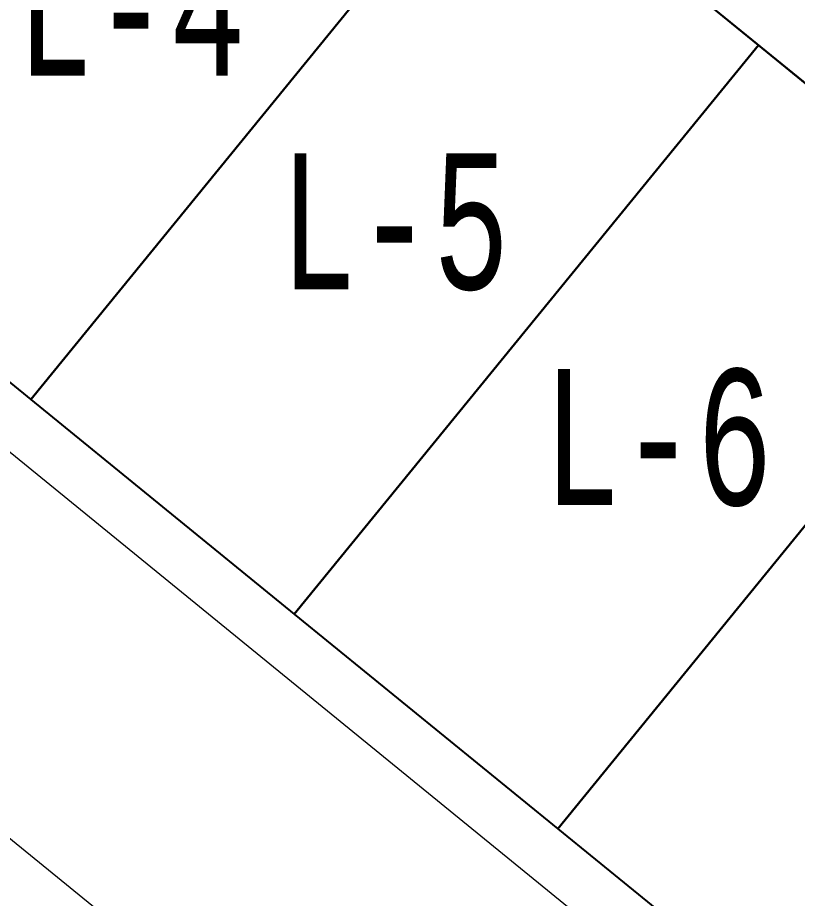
# Model space of a CAD drawing. Header units: millimetres. Extents: x 474016 to 477875, y 2288607 to 2292200.
# Drawn here: x 474426.74 to 474455.41, y 2289544.83 to 2289577.23 of the extents above; entities that cross this region are included whole.
import ezdxf
from ezdxf.enums import TextEntityAlignment as Align

# ---------------------------------------------------------------- set-up
doc = ezdxf.new("R2010")
doc.units = ezdxf.units.MM
doc.header["$LTSCALE"] = 50
for name, color, linetype, lineweight in [('BANQUETA', 251, 'Continuous', 5), ('JARDINES', 98, 'Continuous', 13), ('LOTES', 6, 'Continuous', 15), ('vialidad', 5, 'Continuous', 13)]:
    doc.layers.add(name, color=color, linetype=linetype, lineweight=lineweight)
for name, color, linetype in [('CVL_LOTIF', 1, 'Continuous'), ('POLIG. FISICO-TOPOGRAF', 194, 'Continuous'), ('POLIGONALGRAL', 7, 'Continuous')]:
    doc.layers.add(name, color=color, linetype=linetype)
doc.layers.add('MZ Y LT', color=7, linetype='Continuous', lineweight=13, true_color=0x0d2bf2)
doc.styles.add('MONOTXT4', font='MONOTXT4.shx', dxfattribs={"width": 0.55})
doc.styles.get("Standard").update_dxf_attribs({"font": 'arial.ttf'})

msp = doc.modelspace()

# ---------------------------------------------------------------- linework, layer by layer
at = {"layer": 'BANQUETA'}
msp.add_line((474563.425, 2289449.562), (474388.637, 2289592.07), dxfattribs=at)
at = {"layer": 'CVL_LOTIF'}
for points in [[(474444.287, 2289584.114), (474434.599, 2289592.013), (474417.538, 2289571.087), (474427.226, 2289563.188)], [(474453.976, 2289576.215), (474444.287, 2289584.114), (474427.226, 2289563.188), (474436.914, 2289555.289)], [(474463.664, 2289568.317), (474453.976, 2289576.215), (474436.914, 2289555.289), (474446.602, 2289547.39)], [(474473.352, 2289560.418), (474463.664, 2289568.317), (474446.602, 2289547.39), (474456.29, 2289539.492)]]:
    msp.add_lwpolyline(points, close=True, dxfattribs=at)
at = {"layer": 'JARDINES'}
msp.add_lwpolyline([(474367.594, 2289595.034), (474451.921, 2289526.281, -0.467748), (474449.393, 2289523.181), (474365.17, 2289591.849, -0.671378)], format="xyb", close=True, dxfattribs=at)
at = {"layer": 'LOTES'}
for points in [[(474427.226, 2289563.188), (474444.287, 2289584.114)], [(474436.914, 2289555.289), (474453.976, 2289576.215)], [(474446.602, 2289547.39), (474463.664, 2289568.317)]]:
    msp.add_lwpolyline(points, dxfattribs=at)
at = {"layer": 'POLIG. FISICO-TOPOGRAF'}
msp.add_lwpolyline([(474142.508, 2288807.157), (474015.964, 2288823.713), (474235.189, 2289764.407), (474514.9, 2290677.025), (474993.885, 2291112.494), (475533.744, 2290888.924), (474404.538, 2289616.523), (474693.544, 2289380.89), (474519.469, 2288757.839), (474392.255, 2288774.482)], dxfattribs=at)
at = {"layer": 'POLIGONALGRAL', "color": 3}
msp.add_lwpolyline([(474015.964, 2288823.713), (474235.189, 2289764.407), (474345.027, 2290122.777), (474674.083, 2289920.248), (474404.538, 2289616.523), (474693.544, 2289380.89), (474519.469, 2288757.839)], close=True, dxfattribs=at)

# ---------------------------------------------------------------- texts
at = {"layer": 'MZ Y LT', "lineweight": 13, "style": 'MONOTXT4', "width": 0.65}
for s, p in [('L-4', (474430.913, 2289577.601)), ('L-5', (474440.601, 2289569.702)), ('L-6', (474450.289, 2289561.803))]:
    msp.add_text(s, height=5, dxfattribs=at).set_placement(p, align=Align.MIDDLE)
at = {"layer": 'vialidad', "color": 5, "lineweight": 13, "width": 0.75}
msp.add_text('SENDERO TZALAM', height=6, rotation=320.6435, dxfattribs=at).set_placement((474430.744, 2289529.598), align=Align.MIDDLE)

doc.saveas('drawing.dxf')
